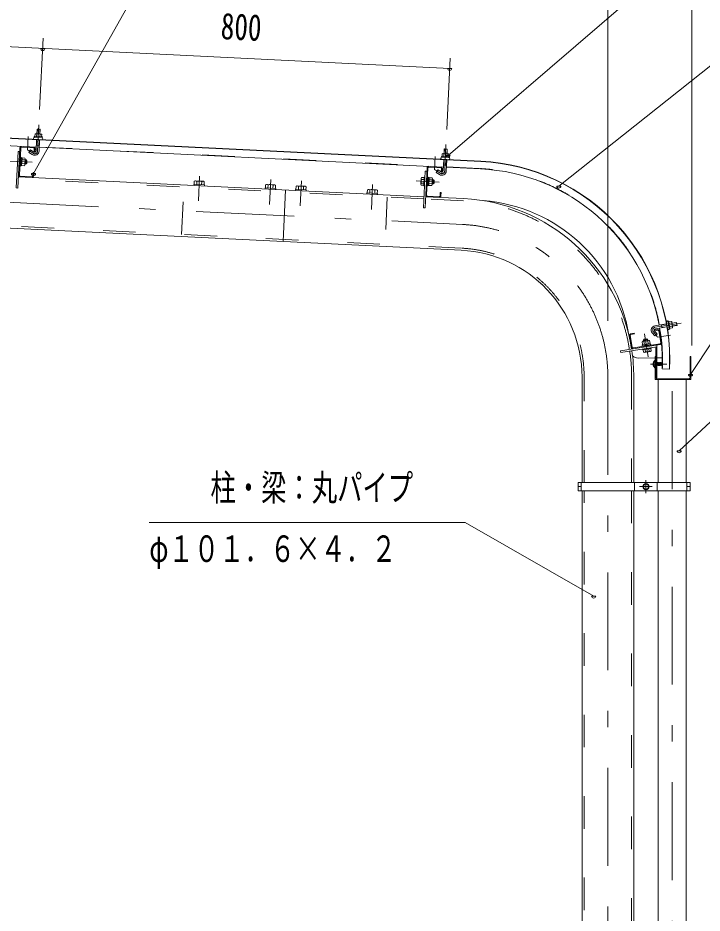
# Model space of a CAD drawing. Units: millimetres, scale not verified. Extents: x -25898 to 25908, y -10500 to 10500.
# Drawn here: x 18564 to 21920, y 3902 to 8298 of the extents above; entities that cross this region are included whole.
import ezdxf
from ezdxf.enums import TextEntityAlignment as Align

# ---------------------------------------------------------------- set-up
doc = ezdxf.new("R2010")
doc.units = ezdxf.units.MM
doc.header["$LTSCALE"] = 40
doc.linetypes.add('USER2', pattern=[10, 4, -6])
doc.linetypes.add('USER3', pattern=[24, 12, -5, 2, -5])
for name, color, linetype, lineweight in [('0-6_2-02BOLD', 7, 'Continuous', 18), ('0-7_2-12HIDDEN', 3, 'USER2', 18), ('0-8_2-22CENTER', 3, 'USER3', 18), ('0-9_2-42THIN', 4, 'Continuous', 18), ('0-A_2-52DIM', 3, 'Continuous', 18)]:
    doc.layers.add(name, color=color, linetype=linetype, lineweight=lineweight)
doc.styles.add('ＭＳ ゴシック', font='')
doc.styles.get('ＭＳ ゴシック').set_extended_font_data('MS Gothic')

msp = doc.modelspace()

# ---------------------------------------------------------------- linework, layer by layer
at = {"layer": '0-6_2-02BOLD'}
for p, q in [((20835.1, 7593.25), (15807.89, 7839.12)), ((15807.96, 7840.37), (20835.16, 7594.5)), ((18653.46, 7663.65), (16670.84, 7760.62)), ((18657.74, 7751.14), (18656.67, 7729.14)), ((18652.54, 7644.77), (18655.23, 7699.86)), ((18655.99, 7727.91), (18655.36, 7715.12)), ((18670.22, 7699.13), (18667.52, 7644.04)), ((18671.58, 7714.33), (18672.21, 7727.12)), ((18577.16, 7659.38), (18570.62, 7525.54)), ((18640.28, 7660.29), (18581.36, 7663.18)), ((18668.9, 7672.2), (18653.91, 7672.93)), ((20651.08, 7565.95), (18668.44, 7662.92)), ((20655.36, 7653.44), (20670.34, 7652.71)), ((18572.34, 7642.59), (18564.35, 7642.98)), ((18578.84, 7611.74), (18583.84, 7611.49)), ((18634.31, 7626.97), (18617.92, 7637.53)), ((20652.98, 7617.42), (20653.6, 7630.21)), ((20669.82, 7629.42), (20669.19, 7616.63)), ((18576.85, 7571.04), (18572.86, 7571.23)), ((18577.65, 7587.27), (18582.89, 7592.02)), ((18583.13, 7597.01), (18577.89, 7592.26)), ((18581.97, 7573.28), (18596.46, 7572.57)), ((18596.92, 7581.94), (18582.43, 7582.65)), ((18583.34, 7601.39), (18597.84, 7600.68)), ((20568.23, 7427.84), (20574.78, 7561.68)), ((20578.97, 7565.48), (20637.9, 7562.59)), ((20650.15, 7547.07), (20652.85, 7602.16)), ((20666.51, 7574.5), (20651.53, 7575.24)), ((20667.83, 7601.43), (20665.13, 7546.34)), ((20666.06, 7565.22), (20833.33, 7557.04)), ((18566.23, 7517.74), (20555.85, 7420.43)), ((18574.42, 7521.35), (18633.34, 7518.47)), ((20631.92, 7529.27), (20615.54, 7539.83)), ((19426.7, 7480.67), (19426.45, 7475.68)), ((19429.15, 7495.81), (19428.41, 7480.59)), ((19441.41, 7495.21), (19440.66, 7479.99)), ((19465.17, 7478.79), (19465.92, 7494.01)), ((19778.74, 7478.71), (19777.99, 7463.49)), ((19790.99, 7478.11), (19790.25, 7462.89)), ((19814.75, 7461.69), (19815.5, 7476.92)), ((20554.61, 7476.8), (20542.61, 7477.39)), ((20543.08, 7486.76), (20555.07, 7486.17)), ((20555.98, 7504.91), (20543.99, 7505.5)), ((20556.56, 7516.77), (20560.56, 7516.57)), ((20580.5, 7494.32), (20575.26, 7489.57)), ((20580.74, 7499.31), (20575.5, 7494.56)), ((20580.04, 7484.95), (20594.53, 7484.24)), ((20595.45, 7502.98), (20580.96, 7503.69)), ((20601.23, 7483.29), (20602.21, 7503.27)), ((19776.28, 7463.57), (19776.04, 7458.58)), ((19877.16, 7453.62), (19864.76, 7199.93)), ((19940.07, 7455.56), (19940.81, 7470.79)), ((19965.32, 7469.59), (19964.57, 7454.37)), ((20277.39, 7439.07), (20278.14, 7454.29)), ((20290.39, 7453.69), (20289.65, 7438.47)), ((20314.15, 7437.27), (20314.9, 7452.49)), ((20328.12, 7436.58), (20327.88, 7431.59)), ((20563.84, 7420.04), (20751.12, 7410.88)), ((20630.96, 7420.77), (20572.03, 7423.65)), ((21745.48, 6795.39), (21689.11, 6786.46)), ((21691.45, 6771.65), (21748.05, 6780.61)), ((21721.56, 6791.59), (21723.91, 6776.78)), ((21771.19, 6800.09), (21758.54, 6798.08)), ((21761.08, 6782.05), (21773.73, 6784.05)), ((21564, 6738.3), (21573.23, 6680.02)), ((21577.18, 6680.65), (21567.95, 6738.92)), ((21686.84, 6761.8), (21703.63, 6764.46)), ((21717.43, 6702.86), (21708.2, 6761.13)), ((21712.15, 6761.76), (21721.38, 6703.49)), ((21714.11, 6698.29), (21581.76, 6677.33)), ((21637.26, 6695.23), (21634.99, 6709.56)), ((21646.52, 6696.7), (21642.37, 6690.98)), ((21651.47, 6697.48), (21647.31, 6691.76)), ((21653.86, 6714.31), (21653.08, 6719.25)), ((21653.52, 6712.5), (21655.79, 6698.17)), ((21694.12, 6623.3), (21694.12, 6682.97)), ((21697.87, 6683.56), (21697.87, 6623.3)), ((21697.94, 6691.68), (21699.19, 6683.77)), ((21631.9, 6669.07), (21633.78, 6657.21)), ((21643.05, 6658.68), (21641.17, 6670.54)), ((21659.7, 6673.47), (21661.58, 6661.62)), ((21671.43, 6675.33), (21670.8, 6679.28)), ((21689.87, 6628.54), (21606.64, 6627.81)), ((21694.12, 6628.57), (21692.87, 6628.56)), ((21697.87, 6628.61), (21724.99, 6628.84)), ((21701.57, 6590.79), (21699.12, 6604.41)), ((21705.17, 6592.3), (21702.47, 6604.3)), ((21703.07, 6605.8), (21704.27, 6605.8)), ((21704.87, 6604.3), (21707.57, 6592.3)), ((21713.27, 6604.3), (21713.87, 6605.8)), ((21720.47, 6605.67), (21723.17, 6592)), ((21723.77, 6593.86), (21721.07, 6603.82)), ((21724.87, 6603.23), (21724.67, 6603.99)), ((21699.12, 6573.3), (21692.87, 6573.3)), ((21697.87, 6530.05), (21697.87, 6573.3)), ((21699.12, 6592.3), (21699.77, 6592.3)), ((21712.97, 6592.3), (21715.97, 6592.3)), ((21716.57, 6590.79), (21717.77, 6590.8)), ((21721.97, 6591.52), (21721.37, 6592.9)), ((21761.36, 6573.03), (21723.91, 6574.86)), ((21331.28, 6016.42), (21331.28, 6534.93)), ((21585.28, 6534.93), (21585.28, 6016.42)), ((21704.67, 6016.42), (21704.67, 6523.3)), ((21842.17, 6523.3), (21842.17, 6016.42)), ((21312.03, 5996.42), (21327.28, 5996.42)), ((21327.28, 5976.43), (21327.28, 6016.42)), ((21589.28, 6016.42), (21589.28, 5976.43)), ((21700.67, 5976.43), (21700.67, 6016.42)), ((21846.17, 6016.42), (21846.17, 5976.43)), ((21846.17, 5996.42), (21861.42, 5996.42)), ((21331.28, 1516.42), (21331.28, 5976.43)), ((21585.28, 5976.43), (21585.28, 1516.42)), ((21704.67, 1516.42), (21704.67, 5976.43)), ((21842.17, 5976.43), (21842.17, 1516.42))]:
    msp.add_line(p, q, dxfattribs=at)
for points in [[(18671.65, 7728.41), (18672.73, 7750.41), (18657.74, 7751.14), (18659.05, 7752.33), (18671.54, 7751.73), (18672.73, 7750.41)], [(18647.25, 7715.52), (18647.88, 7728.31), (18650.11, 7729.46), (18678.2, 7728.08), (18680.31, 7726.73), (18679.69, 7713.93)], [(18564.35, 7642.98), (18555.55, 7463.2), (18563.55, 7462.8), (18573.17, 7659.57)], [(18617.92, 7637.53), (18626.04, 7650.14), (18642.43, 7639.58)], [(18648.08, 7655.91), (18647.25, 7638.93), (18643.26, 7639.12), (18644.08, 7656.1)], [(20654.28, 7631.44), (20655.36, 7653.44), (20656.67, 7654.63), (20669.15, 7654.03), (20670.34, 7652.71), (20669.26, 7630.71)], [(20738.71, 7157.18), (16648.55, 7357.23), (16568.62, 7615.43)], [(18576.85, 7571.04), (18578.93, 7613.49), (18574.93, 7613.68)], [(18583.84, 7611.49), (18581.93, 7572.54), (18576.93, 7572.79)], [(18596.46, 7572.57), (18598.35, 7575.49), (18599.88, 7606.95), (18598.29, 7610.05), (18583.8, 7610.76)], [(20677.3, 7616.23), (20677.92, 7629.03), (20675.81, 7630.38), (20647.72, 7631.76), (20645.49, 7630.61), (20644.86, 7617.82)], [(18599.6, 7601.21), (18604.59, 7600.97), (18603.62, 7580.99), (18598.63, 7581.24)], [(18603.62, 7580.99), (18607.55, 7584.55), (18608.16, 7597.04), (18604.59, 7600.97)], [(20570.78, 7561.87), (20561.16, 7365.11), (20553.17, 7365.5), (20561.96, 7545.28), (20569.95, 7544.89)], [(18637.54, 7522.26), (18638.37, 7539.24), (18642.37, 7539.05), (18641.53, 7522.07)], [(20615.54, 7539.83), (20623.66, 7552.44), (20640.05, 7541.88)], [(20641.7, 7558.4), (20640.86, 7541.42), (20644.86, 7541.23), (20645.69, 7558.2)], [(19426.7, 7480.67), (19479.14, 7478.11), (19478.89, 7473.11)], [(19477.43, 7478.19), (19478.17, 7493.41), (19474.37, 7495.86), (19433.17, 7497.88), (19429.15, 7495.81)], [(19827.01, 7461.09), (19827.75, 7476.31), (19823.95, 7478.76), (19782.75, 7480.78), (19778.74, 7478.71)], [(19976.83, 7453.76), (19977.58, 7468.99), (19973.77, 7471.44), (19932.57, 7473.45), (19928.56, 7471.38), (19927.81, 7456.16)], [(20542.61, 7477.39), (20541.02, 7480.48), (20542.56, 7511.94), (20544.45, 7514.87), (20556.44, 7514.28)], [(20556.56, 7516.77), (20554.48, 7474.32), (20558.48, 7474.12)], [(20572.55, 7515.98), (20576.54, 7515.79), (20574.46, 7473.34), (20570.47, 7473.53)], [(20574.55, 7475.09), (20579.54, 7474.85), (20581.45, 7513.79), (20576.45, 7514.04)], [(20581.41, 7513.06), (20595.91, 7512.35), (20597.5, 7509.26), (20595.96, 7477.79), (20594.07, 7474.87), (20579.58, 7475.58)], [(20596.24, 7483.54), (20601.23, 7483.29), (20605.16, 7486.86), (20605.77, 7499.34), (20602.21, 7503.27), (20597.22, 7503.51)], [(19776.28, 7463.57), (19828.72, 7461.01), (19828.48, 7456.02)], [(19925.86, 7451.25), (19926.1, 7456.25), (19978.54, 7453.68), (19978.3, 7448.69)], [(20328.12, 7436.58), (20275.68, 7439.15), (20275.44, 7434.16)], [(20278.14, 7454.29), (20282.15, 7456.35), (20323.35, 7454.34), (20327.15, 7451.89), (20326.41, 7436.67)], [(20639.15, 7424.37), (20639.98, 7441.35), (20635.98, 7441.54), (20635.15, 7424.56)], [(21757.27, 6806.11), (21769.92, 6808.11), (21771.5, 6806.15), (21775.9, 6778.38), (21775, 6776.03), (21762.35, 6774.03)], [(21774.88, 6784.86), (21796.63, 6788.3), (21794.29, 6803.12), (21772.53, 6799.68)], [(21796.63, 6788.3), (21797.68, 6789.74), (21795.73, 6802.08), (21794.29, 6803.12)], [(21571.28, 6743.5), (21588.06, 6746.16), (21587.44, 6750.11), (21570.65, 6747.45)], [(21675.72, 6751.6), (21687.99, 6736.45), (21699.64, 6745.89), (21687.38, 6761.04)], [(21703, 6768.41), (21686.21, 6765.76), (21686.84, 6761.8)], [(21699.2, 6683.77), (21521.41, 6655.62), (21520.16, 6663.52), (21714.73, 6694.34)], [(21665.06, 6699.64), (21662.79, 6713.97), (21659.54, 6715.21), (21628.43, 6710.28), (21625.72, 6708.09), (21627.99, 6693.77)], [(21668.92, 6691.13), (21668.3, 6695.09), (21626.32, 6688.44), (21626.94, 6684.49)], [(21628.05, 6688.71), (21627.27, 6693.65), (21665.79, 6699.75), (21666.57, 6694.81)], [(21634.1, 6711.19), (21633.32, 6716.12), (21636.44, 6720.41), (21648.79, 6722.37), (21653.08, 6719.25), (21633.32, 6716.12)], [(21671.43, 6675.33), (21629.45, 6668.68), (21628.82, 6672.63)], [(21633.78, 6657.21), (21637.03, 6655.96), (21668.14, 6660.89), (21670.85, 6663.08), (21668.97, 6674.94)], [(21689.87, 6580.6), (21688.82, 6580.6), (21688.82, 6616), (21689.87, 6616)], [(21699.12, 6573.3), (21699.12, 6623.3), (21692.87, 6623.3)], [(21702.17, 6592.3), (21699.47, 6604.3), (21699.12, 6605.17)], [(21706.97, 6590.79), (21705.77, 6590.8), (21705.17, 6592.3), (21702.17, 6592.3), (21701.57, 6590.79), (21700.37, 6590.8), (21699.12, 6597.74)], [(21699.12, 6595.19), (21699.77, 6592.3), (21700.37, 6590.8)], [(21699.47, 6604.3), (21702.47, 6604.3), (21703.07, 6605.8), (21705.77, 6590.8)], [(21707.87, 6604.3), (21704.87, 6604.3), (21704.27, 6605.8), (21706.97, 6590.79), (21707.57, 6592.3), (21710.57, 6592.3)], [(21715.07, 6605.8), (21713.87, 6605.8), (21716.57, 6590.79), (21715.97, 6592.3), (21713.27, 6604.3), (21710.27, 6604.3), (21709.67, 6605.8), (21708.47, 6605.8), (21707.87, 6604.3), (21710.57, 6592.3), (21711.17, 6590.8), (21708.47, 6605.8)], [(21709.67, 6605.8), (21712.37, 6590.79), (21711.17, 6590.8)], [(21712.37, 6590.79), (21712.97, 6592.3), (21710.27, 6604.3)], [(21718.37, 6592.3), (21717.77, 6590.8), (21715.07, 6605.8), (21715.67, 6604.3)], [(21724.07, 6602.62), (21721.07, 6603.82), (21720.47, 6605.67), (21719.27, 6605.8), (21718.67, 6604.3), (21721.37, 6592.9), (21719.87, 6592.3), (21718.37, 6592.3), (21715.67, 6604.3), (21718.67, 6604.3)], [(21719.27, 6605.8), (21721.97, 6591.52), (21723.17, 6592), (21723.77, 6593.86), (21724.66, 6594.21)], [(21724.88, 6603.91), (21724.67, 6603.99), (21724.07, 6602.62), (21724.81, 6600.53)], [(21694.12, 6573.3), (21694.12, 6530.05), (21697.87, 6530.05)]]:
    msp.add_lwpolyline(points, dxfattribs=at)
for points in [[(18683.45, 7713.75), (18643.49, 7715.7), (18643.3, 7711.71), (18683.25, 7709.75)], [(20641.11, 7618.01), (20640.91, 7614.01), (20680.86, 7612.05), (20681.06, 7616.05)], [(21762.94, 6770.31), (21759, 6769.69), (21752.73, 6809.2), (21756.68, 6809.82)], [(21697.87, 6526.3), (21856.87, 6526.3), (21861.87, 6531.3), (21861.87, 6635.8), (21864.87, 6635.8), (21864.87, 6523.3), (21689.87, 6523.3), (21689.87, 6635.8), (21692.87, 6635.8), (21692.87, 6531.3)], [(21312.03, 5976.43), (21861.42, 5976.43), (21861.42, 6016.42), (21312.03, 6016.42)], [(21632.48, 5989.21), (21644.98, 5981.99), (21657.47, 5989.21), (21657.47, 6003.64), (21644.98, 6010.86), (21632.48, 6003.64)]]:
    msp.add_lwpolyline(points, close=True, dxfattribs=at)
for radius in [15.62, 12.25]:
    msp.add_circle((21644.98, 5996.42), radius, dxfattribs=at)
for centre, radius, start, end in [((18645.55, 7706.59), 5, 87.1998, 267.1998), ((18651.64, 7722.19), 7.19, 52.81573, 112.81573), ((18662.85, 7701.94), 26.87, 69.61203, 104.78795), ((18675.97, 7721), 7.19, 61.58424, 121.58424), ((18680.51, 7704.88), 5, 267.20061, 87.20061), ((18581.16, 7659.18), 8, 87.1973, 177.1973), ((18581.16, 7659.18), 4, 87.1973, 177.1973), ((18640.09, 7656.3), 4, 357.2092, 87.20122), ((18640.09, 7656.3), 8, 357.20143, 87.20122), ((18592.62, 7605.64), 7.19, 316.47223, 357.19905), ((18645.99, 7645.09), 21.56, 237.2, 357.2), ((18645.99, 7645.09), 6.57, 237.2, 357.2), ((20643.16, 7608.89), 5, 87.1998, 267.1998), ((20649.26, 7624.49), 7.19, 52.81573, 112.81573), ((20660.45, 7604.24), 26.87, 69.61203, 104.78795), ((20673.58, 7623.3), 7.19, 61.58424, 121.58424), ((20678.12, 7607.18), 5, 267.20061, 87.20061), ((18573, 7592.5), 26.15, 336.17365, 18.22446), ((18591.25, 7577.52), 7.19, 357.19905, 37.92587), ((20578.77, 7561.48), 8, 87.1973, 177.1973), ((20578.77, 7561.48), 4, 87.1973, 177.1973), ((20637.7, 7558.6), 4, 357.2092, 87.20122), ((20637.7, 7558.6), 8, 357.20143, 87.20122), ((20787.53, 6620.66), 973.75, 357.19981, 87.20003), ((20787.53, 6620.66), 975, 357.19981, 87.20001), ((18574.61, 7525.34), 8, 177.1973, 267.18845), ((18574.61, 7525.34), 4, 177.1973, 267.18845), ((18633.54, 7522.46), 8, 267.19952, 357.20207), ((18633.54, 7522.46), 4, 267.19952, 357.2092), ((20643.6, 7547.39), 21.56, 237.2, 357.2), ((20643.6, 7547.39), 6.57, 237.2, 357.2), ((20787.53, 6620.66), 937.5, 10.38889, 87.20003), ((19434.93, 7488.32), 9.46, 46.76884, 87.2), ((19452.09, 7462.46), 34.45, 66.33569, 108.0643), ((19471.69, 7486.52), 9.46, 87.2, 127.62831), ((19784.51, 7471.22), 9.46, 46.76884, 87.2), ((19801.67, 7445.37), 34.45, 66.33569, 108.0643), ((19821.27, 7469.42), 9.46, 87.2, 127.62831), ((19934.33, 7463.9), 9.46, 46.76884, 87.2), ((20548.29, 7481.81), 7.19, 136.47223, 177.19905), ((20567.91, 7494.94), 26.15, 156.17365, 198.22446), ((20549.66, 7509.92), 7.19, 177.19905, 217.92587), ((20570.61, 7494.8), 26.15, 336.17365, 18.22446), ((20588.86, 7479.82), 7.19, 357.19905, 37.92587), ((20590.23, 7507.94), 7.19, 316.47223, 357.19905), ((19951.49, 7438.04), 34.45, 66.33569, 108.0643), ((19971.09, 7462.09), 9.46, 87.2, 127.62831), ((20283.91, 7446.8), 9.46, 46.76884, 87.2), ((20301.08, 7420.94), 34.45, 66.33569, 108.0643), ((20320.67, 7444.99), 9.46, 87.2, 127.62831), ((20572.23, 7427.64), 8, 177.1973, 267.18845), ((20572.23, 7427.64), 4, 177.1973, 267.18845), ((20631.16, 7424.76), 8, 267.19952, 357.20207), ((20631.16, 7424.76), 4, 267.19952, 357.2092), ((20708.28, 6534.93), 877, 8.99998, 87.19994), ((20787.53, 6620.66), 782.5, 8.84924, 85.64873), ((20708.28, 6534.93), 623, 0, 87.19994), ((21692.48, 6765.17), 21.56, 98.99753, 218.99994), ((21692.48, 6765.17), 6.57, 98.99452, 218.99452), ((20787.53, 6620.66), 937.5, 357.19992, 9.47205), ((21748.99, 6806.07), 4.18, 8.99695, 188.99695), ((21754.74, 6771.55), 3.91, 188.99661, 8.99661), ((21764.7, 6803.17), 7.19, 334.61195, 34.61195), ((21747.16, 6788.06), 26.87, 351.41122, 26.58714), ((21768.51, 6779.12), 7.19, 343.38046, 43.38046), ((21571.9, 6739.55), 8, 99.00056, 189.00311), ((21571.9, 6739.55), 4, 98.99464, 189.00432), ((21704.25, 6760.51), 8, 9.00142, 99.00121), ((21704.25, 6760.51), 4, 9.00262, 98.99464), ((21631.2, 6703.45), 7.19, 58.27299, 98.99982), ((21648.07, 6686.92), 26.15, 77.97705, 120.02786), ((21659.01, 6707.85), 7.19, 98.99982, 139.72664), ((21713.48, 6702.24), 4, 279.00655, 9.00655), ((21713.48, 6702.24), 8, 279.00534, 9.00534), ((21581.13, 6681.27), 8, 189.01419, 279.00534), ((20708.28, 6534.93), 877, 0, 8.47734), ((21581.13, 6681.27), 4, 189.0154, 279.00655), ((21606.32, 6665.31), 37.5, 223.2738, 270.49994), ((21637.56, 6663.33), 7.19, 278.99982, 319.72664), ((21648.5, 6684.25), 26.15, 257.97705, 300.02786), ((21665.36, 6667.73), 7.19, 238.27299, 278.99982), ((21703.67, 6598.3), 23.1, 129.98303, 230.0168), ((21692.12, 6598.3), 11.55, 137.75334, 222.24648)]:
    msp.add_arc(centre, radius, start, end, dxfattribs=at)
at = {"layer": '0-7_2-12HIDDEN'}
for p, q in [((16670.9, 7761.87), (18653.52, 7664.9)), ((18668.51, 7664.17), (20651.14, 7567.2)), ((20666.12, 7566.47), (20833.39, 7558.29)), ((20555.34, 7409.94), (18565.72, 7507.25)), ((19365.87, 7234.84), (19377.25, 7467.56)), ((20376.05, 7418.71), (20364.67, 7185.99)), ((20750.61, 7400.39), (20563.33, 7409.55)), ((20739.23, 7167.67), (16645.24, 7367.9)), ((21341.78, 6016.42), (21341.78, 6534.93)), ((21574.78, 6534.93), (21574.78, 6016.42)), ((21341.78, 1516.42), (21341.78, 5976.43)), ((21574.78, 5976.43), (21574.78, 1516.42))]:
    msp.add_line(p, q, dxfattribs=at)
for centre, radius, start, end in [((20787.53, 6620.66), 938.75, 10.38695, 87.20001), ((20708.28, 6534.93), 866.5, 9.00008, 87.19994), ((20708.28, 6534.93), 633.5, 0, 87.19994), ((20787.53, 6620.66), 938.75, 357.19991, 9.47144), ((20708.28, 6534.93), 866.5, 0, 8.47098)]:
    msp.add_arc(centre, radius, start, end, dxfattribs=at)
at = {"layer": '0-8_2-22CENTER'}
for p, q in [((18666.36, 7773.65), (18660.03, 7644.4)), ((18610.21, 7649.25), (18613.45, 7715.67)), ((18638.37, 7633.27), (18613.68, 7649.18)), ((20657.64, 7546.7), (20663.97, 7675.95)), ((20607.82, 7551.55), (20611.07, 7617.97)), ((18632.82, 7589.57), (18519.21, 7595.14)), ((19454.99, 7521.84), (19449.01, 7399.48)), ((20611.29, 7551.48), (20635.98, 7535.58)), ((16562.41, 7488.59), (20744.92, 7284.03)), ((19798.59, 7382.38), (19804.57, 7504.74)), ((19954.39, 7497.42), (19948.41, 7375.06)), ((20297.99, 7357.96), (20303.97, 7480.32)), ((20630.44, 7491.87), (20516.82, 7497.44)), ((21818.08, 6799.3), (21690.27, 6779.05)), ((21656.5, 6633.73), (21638.7, 6746.08)), ((21681.55, 6756.32), (21700.03, 6733.49)), ((21700.47, 6730.04), (21766.15, 6740.45)), ((21747.57, 6598.3), (21667.64, 6598.3)), ((21773.42, 1184.63), (21773.42, 6566.68)), ((21458.28, 6534.93), (21458.28, -1113.67)), ((21644.98, 6027.67), (21644.98, 5965.18)), ((21676.23, 5996.42), (21613.73, 5996.42))]:
    msp.add_line(p, q, dxfattribs=at)
for centre, radius, start, end in [((18645.99, 7645.09), 14.06, 237.2, 357.2), ((20643.6, 7547.39), 14.06, 237.2, 357.2), ((20708.28, 6534.93), 750, 0, 87.19994), ((21692.48, 6765.17), 14.06, 99.00221, 219.00221)]:
    msp.add_arc(centre, radius, start, end, dxfattribs=at)
at = {"layer": '0-9_2-42THIN'}
for p, q in [((18659.05, 7752.33), (18657.92, 7729.08)), ((18670.4, 7728.47), (18671.54, 7751.72)), ((20656.67, 7654.63), (20655.53, 7631.38)), ((20668.01, 7630.77), (20669.15, 7654.02)), ((18598.75, 7583.74), (18606.24, 7583.37)), ((18606.97, 7598.35), (18599.48, 7598.72)), ((20652.78, 7575.17), (20651.3, 7570.57)), ((20652.78, 7575.17), (20654.1, 7602.1)), ((20596.36, 7486.04), (20603.85, 7485.67)), ((20604.59, 7500.65), (20597.09, 7501.02)), ((21795.72, 6802.08), (21772.72, 6798.44)), ((21774.68, 6786.1), (21797.68, 6789.74)), ((21635.4, 6718.98), (21636.58, 6711.58)), ((21651.39, 6713.92), (21650.22, 6721.33))]:
    msp.add_line(p, q, dxfattribs=at)
for points in [[(18653.69, 7668.27), (18655.17, 7672.87), (18656.48, 7699.8)], [(18668.97, 7699.19), (18667.65, 7672.26), (18668.67, 7667.53)], [(20666.58, 7601.49), (20665.26, 7574.56), (20666.28, 7569.84)], [(21745.7, 6794.16), (21721.75, 6790.37), (21716.95, 6790.87)], [(21719.3, 6776.05), (21723.71, 6778.02), (21747.85, 6781.84)]]:
    msp.add_lwpolyline(points, dxfattribs=at)
at = {"layer": '0-A_2-52DIM'}
for p, q in [((21870.78, 8957.47), (21870.78, 6689.9)), ((21458.28, 6811.43), (21458.28, 8607.47)), ((20682.28, 8050.51), (15738.19, 8292.3)), ((18670.02, 7848.56), (18687.12, 8198.14)), ((22158.28, 8219.93), (21217.38, 7472.53)), ((18694.68, 8148.21), (18674.68, 8148.21)), ((20667.63, 7750.86), (20684.73, 8100.44)), ((20692.28, 8050.51), (20672.28, 8050.51)), ((20684.24, 7623.33), (20664.24, 7623.33)), ((18650.09, 7533.64), (18630.09, 7533.64)), ((21227.38, 7472.53), (21207.38, 7472.53)), ((21873.4, 6547.44), (21853.4, 6547.44)), ((21817.87, 6173.04), (21797.87, 6173.04)), ((21398.6, 5459.06), (21378.6, 5459.06))]:
    msp.add_line(p, q, dxfattribs=at)
for points in [[(18640.09, 7533.64), (19708.28, 9432.47), (21858.28, 9432.47)], [(20674.24, 7623.33), (22183.14, 8919.93), (24183.14, 8919.93)], [(21863.4, 6547.44), (22508.28, 7519.93), (24208.28, 7519.93)], [(24508.28, 6819.93), (22508.28, 6819.93), (21807.87, 6173.04)], [(21388.6, 5459.06), (20758.28, 5819.93), (19208.28, 5819.93)]]:
    msp.add_lwpolyline(points, dxfattribs=at)
for centre in [(18684.68, 8148.21), (20682.28, 8050.51), (20674.24, 7623.33), (18640.09, 7533.64), (21217.38, 7472.53), (21863.4, 6547.44), (21807.87, 6173.04), (21388.6, 5459.06)]:
    msp.add_arc(centre, 10, 180, 0, dxfattribs=at)

# ---------------------------------------------------------------- texts
at = {"layer": '0-A_2-52DIM', "color": 7, "style": 'ＭＳ ゴシック', "width": 0.75}
msp.add_text('800', height=130.2, rotation=357.2, dxfattribs=at).set_placement((19554.67, 8155.71), align=Align.BOTTOM_LEFT)
at = {"layer": '0-A_2-52DIM', "color": 7, "style": 'ＭＳ ゴシック', "width": 0.7}
for s, p in [('柱・梁：丸パイプ', (19508.28, 5887.7)), ('φ１０１．６×４．２', (19208.28, 5587.7))]:
    msp.add_text(s, height=130.2, dxfattribs=at).set_placement(p, align=Align.BOTTOM_LEFT)

doc.saveas('drawing.dxf')
